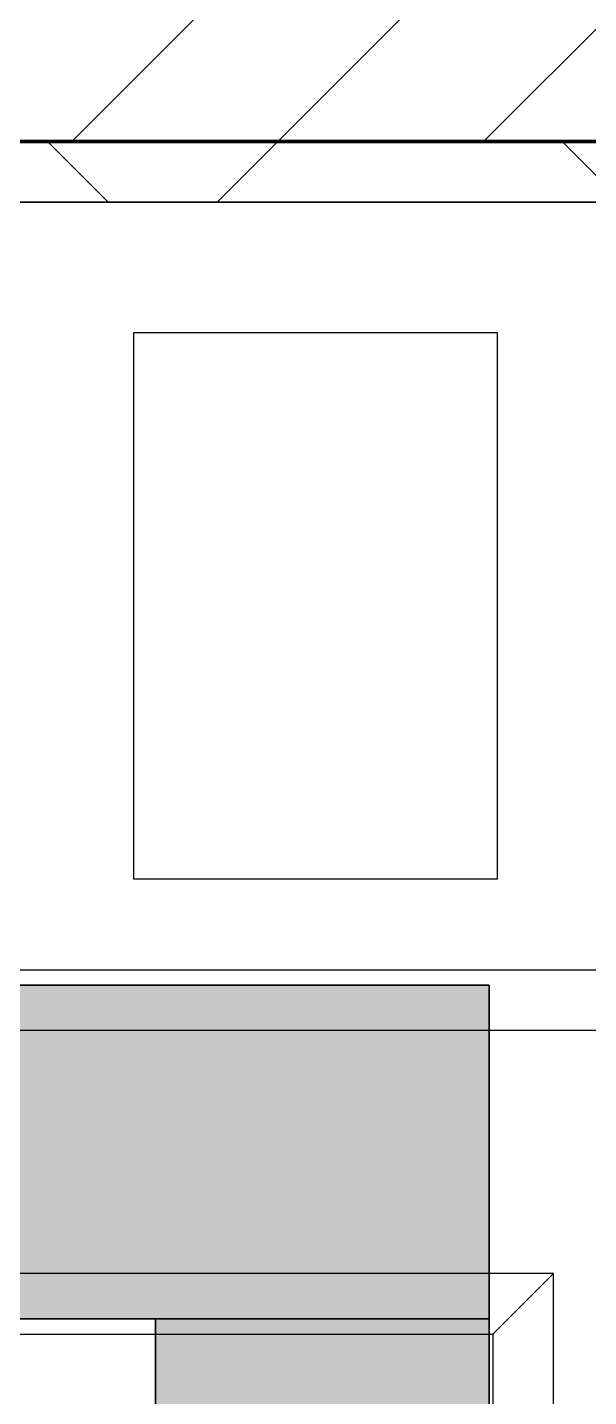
# Model space of a CAD drawing. Header units: millimetres. Extents: x -853228 to -744682, y -17776 to 32484.
# Drawn here: x -823820 to -823357, y 6910 to 8038 of the extents above; entities that cross this region are included whole.
import ezdxf
from ezdxf.xclip import XClip

# ---------------------------------------------------------------- set-up
doc = ezdxf.new("R2010")
doc.units = ezdxf.units.MM
doc.header["$XCLIPFRAME"] = 0
for name, color, linetype in [('000 - WIPEOUT', 250, 'Continuous'), ('A04_TUBE SERIES', 2, 'Continuous'), ('A11_ALU.SOLID SHEET', 2, 'Continuous')]:
    doc.layers.add(name, color=color, linetype=linetype)
for name, color, linetype, lineweight in [('A-GLAZ-CURT', 2, 'Continuous', 9), ('A-GLAZ-CWMG', 2, 'Continuous', 35), ('A-WALL', 5, 'Continuous', 35), ('A-WALL-FNSH', 2, 'Continuous', 35), ('A-WALL-PATT', 1, 'Continuous', 9)]:
    doc.layers.add(name, color=color, linetype=linetype, lineweight=lineweight)

# ---------------------------------------------------------------- blocks, each defined once
blk = doc.blocks.new('Rectangular Mullion - 200mm Square-13922674-4281-01 ENLARGED LOWER PLATFORM LEVEL - REFLECTED CEILING PLAN - SHEET 2')
at = {"layer": 'A-GLAZ-CWMG'}
blk.add_hatch(color=256, dxfattribs=at).paths.add_polyline_path([(-830000.2, 5049), (-830000.2, 6974), (-830275.2, 6974), (-830275.2, 5049)])
for p, q in [((-830275.2, 5049), (-830275.2, 6974)), ((-830275.2, 6974), (-830275.2, 5049)), ((-830000.2, 6974), (-830000.2, 5049)), ((-830000.2, 6974), (-830000.2, 5049)), ((-830275.2, 5049), (-830000.2, 5049)), ((-830000.2, 5049), (-830275.2, 5049))]:
    blk.add_line(p, q, dxfattribs=at)
blk = doc.blocks.new('Rectangular Mullion - 200mm Square-13922849-4281-01 ENLARGED LOWER PLATFORM LEVEL - REFLECTED CEILING PLAN - SHEET 2')
at = {"layer": 'A-GLAZ-CWMG'}
blk.add_hatch(color=256, dxfattribs=at).paths.add_polyline_path([(-830275.2, 4774), (-827950.7, 4774), (-827950.7, 5049), (-830275.2, 5049)])
for p, q in [((-830275.2, 4774), (-830275.2, 5049)), ((-830275.2, 5049), (-830275.2, 4774)), ((-830275.2, 5049), (-827950.7, 5049)), ((-830275.2, 5049), (-827950.7, 5049)), ((-827950.7, 4774), (-830275.2, 4774)), ((-830275.2, 4774), (-827950.7, 4774))]:
    blk.add_line(p, q, dxfattribs=at)
blk = doc.blocks.new('PPLS-PP19_Custom Tile Pattern - Custom Tile Pattern-V47-4281-01 ENLARGED LOWER PLATFORM LEVEL - REFLECTED CEILING PLAN - SHEET 2')
at = {"layer": 'A-GLAZ-CURT'}
for p, q in [((-300, 0), (300, 0)), ((300, 0), (-300, 0)), ((196, 0), (213.3, 0)), ((213.3, 0), (196, 0)), ((230.1, 0), (300, 0)), ((-300, -50), (300, -50)), ((300, -50), (-300, -50))]:
    blk.add_line(p, q, dxfattribs=at)
for points, knots in [([(76.6, 0), (74.8, 0), (67.7, 0), (53.5, 0), (37, 0), (24.1, 0), (12.8, 0), (-2.9, 0), (-20.6, 0), (-32.8, 0), (-44.9, 0), (-51.4, 0), (-51.8, 0)], [-3095.572228, -3095.572228, -3095.572228, -3095.572228, -2950.589685, -2634.532728, -2313.748533, -2106.613311, -1925.670641, -1617.263037, -1290.787923, -1039.307308, -819.71621, -644.910881, -644.910881, -644.910881, -644.910881]), ([(-30.5, 0), (-27.1, 0), (-17.8, 0), (6, 0), (22.1, 0), (37.4, 0), (45.9, 0), (57.8, 0), (64.5, 0), (72.7, 0), (75.2, 0), (76, 0), (76.2, 0)], [-2323.618664, -2323.618664, -2323.618664, -2323.618664, -2142.497158, -1716.209403, -1206.526904, -1089.329421, -901.315459, -753.071572, -495.328968, -421.953223, -334.951786, -290.452333, -290.452333, -290.452333, -290.452333]), ([(103.1, 0), (101.1, 0), (86.3, 0), (63.3, 0), (35.8, 0), (12, 0), (3.1, 0), (-1.7, 0), (-2.3, 0)], [-375.435014, -375.435014, -375.435014, -375.435014, -369.147452, -330.153101, -307.516438, -285.83788, -246.234814, -234.646884, -234.646884, -234.646884, -234.646884]), ([(98.7, 0), (97.6, 0), (91.5, 0), (85.6, 0), (74.4, 0), (62.3, 0), (51.8, 0), (43.8, 0), (29.5, 0), (20.7, 0), (18.9, 0), (18.2, 0)], [-7618.428548, -7618.428548, -7618.428548, -7618.428548, -7531.75727, -7135.649961, -6924.452779, -6738.82075, -6548.303034, -6314.283804, -6135.05769, -5972.647715, -5832.674503, -5832.674503, -5832.674503, -5832.674503]), ([(29.7, 0), (33.7, 0), (51.6, 0), (74.8, 0), (93.4, 0), (97.6, 0)], [-403.073951, -403.073951, -403.073951, -403.073951, -390.253598, -346.313304, -333.215778, -333.215778, -333.215778, -333.215778]), ([(29.7, 0), (30.7, 0), (34.9, 0), (48.4, 0), (70.6, 0), (88.7, 0), (98.1, 0)], [-142.807974, -142.807974, -142.807974, -142.807974, -135.792042, -118.513713, -97.899267, -67.897822, -67.897822, -67.897822, -67.897822]), ([(29.7, 0), (29.7, 0), (31.3, 0), (38.1, 0), (53.4, 0), (71.7, 0), (84.8, 0), (86, 0), (92.5, 0), (94.3, 0)], [-4896.587277, -4896.587277, -4896.587277, -4896.587277, -4887.603822, -4705.298446, -4353.683244, -3960.84581, -3759.045785, -3336.541051, -2783.776468, -2783.776468, -2783.776468, -2783.776468]), ([(29.8, 0), (36.1, 0), (51.6, 0), (70.9, 0), (82.1, 0), (83.7, 0)], [-4901.322694, -4901.322694, -4901.322694, -4901.322694, -4573.028122, -4094.177415, -3869.465285, -3869.465285, -3869.465285, -3869.465285]), ([(136.4, 0), (121.7, 0), (86.9, 0), (51.2, 0), (31.2, 0)], [-106.750556, -106.750556, -106.750556, -106.750556, -59.610984, 0, 0, 0, 0]), ([(167.1, 0), (166.7, 0), (161.7, 0), (147, 0), (109.8, 0), (76.9, 0), (57.8, 0), (46.5, 0), (41.2, 0), (36, 0), (35.5, 0), (35.5, 0)], [-535.995142, -535.995142, -535.995142, -535.995142, -530.793311, -458.593899, -401.860199, -357.622665, -341.267687, -334.000314, -326.15566, -319.318397, -317.489778, -317.489778, -317.489778, -317.489778]), ([(36.3, 0), (37.8, 0), (48.8, 0), (64.8, 0), (95.9, 0), (124.5, 0), (132.4, 0), (134.6, 0)], [-314.598523, -314.598523, -314.598523, -314.598523, -305.899624, -287.17622, -249.500363, -194.761443, -152.241002, -152.241002, -152.241002, -152.241002]), ([(76.2, 0), (75.6, 0), (73.6, 0), (71, 0), (70.6, 0)], [-193.634889, -193.634889, -193.634889, -193.634889, -31.537676, 0, 0, 0, 0]), ([(94.4, 0), (94.4, 0), (94.6, 0), (99.1, 0), (109, 0), (120.8, 0), (139.9, 0), (163.3, 0), (185.2, 0), (193.6, 0), (194.7, 0), (194.8, 0)], [-2348.345796, -2348.345796, -2348.345796, -2348.345796, -2310.419338, -2233.599744, -2052.234781, -1843.028543, -1530.39897, -1095.004608, -529.74427, -295.064701, -265.121568, -265.121568, -265.121568, -265.121568]), ([(98.7, 0), (111.9, 0), (125.1, 0), (138.3, 0), (138.5, 0)], [-332.119458, -332.119458, -332.119458, -332.119458, -291.370682, -290.5735, -290.5735, -290.5735, -290.5735]), ([(98.7, 0), (99.8, 0), (108.4, 0), (116.4, 0), (128.6, 0), (128.9, 0)], [-67.247176, -67.247176, -67.247176, -67.247176, -63.759246, -39.050993, -35.895543, -35.895543, -35.895543, -35.895543]), ([(114.4, 0), (114.2, 0), (112.1, 0), (106.5, 0), (100.4, 0), (99.3, 0)], [-8148.58938, -8148.58938, -8148.58938, -8148.58938, -8105.191388, -7723.759874, -7633.94163, -7633.94163, -7633.94163, -7633.94163]), ([(129, 0), (129, 0), (124.4, 0), (122.4, 0), (115, 0), (108, 0), (103.1, 0)], [-35.386604, -35.386604, -35.386604, -35.386604, -31.430235, -22.807238, -15.488593, 0, 0, 0, 0]), ([(157.9, 0), (156.8, 0), (151.7, 0), (143.3, 0), (134, 0), (126.2, 0), (118.6, 0), (114.2, 0), (112, 0), (105.7, 0), (105.2, 0), (105.2, 0)], [-10292.955006, -10292.955006, -10292.955006, -10292.955006, -10098.273015, -9847.788484, -9677.714971, -9567.007022, -9453.21225, -9220.200448, -9012.77275, -8966.157302, -8929.495943, -8929.495943, -8929.495943, -8929.495943]), ([(105.3, 0), (105.5, 0), (111, 0), (112.7, 0), (113.6, 0)], [-8920.561005, -8920.561005, -8920.561005, -8920.561005, -8814.835624, -8577.462505, -8577.462505, -8577.462505, -8577.462505]), ([(128.6, 0), (128.8, 0), (130.2, 0), (139.3, 0), (152.7, 0), (161.2, 0), (162.2, 0), (162.8, 0)], [-633.326174, -633.326174, -633.326174, -633.326174, -627.736123, -618.981161, -602.094757, -592.980799, -581.414464, -581.414464, -581.414464, -581.414464]), ([(137.1, 0), (136, 0), (133.6, 0), (129.9, 0), (129.1, 0)], [-670.405967, -670.405967, -670.405967, -670.405967, -651.020627, -640.742133, -640.742133, -640.742133, -640.742133]), ([(193.8, 0), (193.3, 0), (190.1, 0), (183.1, 0), (171, 0), (161.9, 0), (161.3, 0), (158.4, 0), (157.9, 0), (157.8, 0)], [-11665.349007, -11665.349007, -11665.349007, -11665.349007, -11565.880756, -11105.624034, -10839.086983, -10768.332124, -10666.779182, -10580.760289, -10550.278881, -10550.278881, -10550.278881, -10550.278881]), ([(300, 0), (286.5, 0), (254.2, 0), (207.1, 0), (177.4, 0), (159.3, 0), (158.3, 0), (158.3, 0)], [-285.253232, -285.253232, -285.253232, -285.253232, -244.693688, -187.987675, -143.776725, -129.632772, -123.352749, -123.352749, -123.352749, -123.352749]), ([(159.1, 0), (159.1, 0), (160.8, 0), (163.5, 0), (166.8, 0), (167.1, 0)], [-115.643202, -115.643202, -115.643202, -115.643202, -114.681583, -87.660824, -84.805015, -84.805015, -84.805015, -84.805015]), ([(162.8, 0), (165.4, 0), (170.9, 0), (172.6, 0), (172.6, 0)], [-111.264224, -111.264224, -111.264224, -111.264224, -56.742688, -19.085662, -19.085662, -19.085662, -19.085662]), ([(167.6, 0), (169.6, 0), (175, 0), (186, 0), (208.8, 0), (219.4, 0), (230.1, 0)], [-83.258663, -83.258663, -83.258663, -83.258663, -65.295536, -41.623857, -24.459831, 0, 0, 0, 0]), ([(247.1, 0), (246.8, 0), (245, 0), (238.3, 0), (226.6, 0), (221.1, 0), (200.3, 0), (183, 0), (174.3, 0), (169.7, 0), (169, 0)], [-9649.085549, -9649.085549, -9649.085549, -9649.085549, -9581.591397, -9406.094246, -9221.510254, -9016.44624, -8717.832359, -8253.978395, -8152.463617, -8069.855175, -8069.855175, -8069.855175, -8069.855175]), ([(215.2, 0), (214.6, 0), (210.5, 0), (204, 0), (187.5, 0), (175.3, 0), (169.5, 0)], [-203.825446, -203.825446, -203.825446, -203.825446, -198.527383, -184.406837, -162.427601, -142.916156, -142.916156, -142.916156, -142.916156]), ([(171.5, 0), (176.5, 0), (193.2, 0), (201.7, 0), (208.8, 0), (213.9, 0), (242, 0), (266.7, 0), (281.7, 0), (291.7, 0), (296.5, 0), (297.9, 0), (298.1, 0)], [-7971.819559, -7971.819559, -7971.819559, -7971.819559, -7784.112253, -7606.717214, -7289.299508, -7042.621073, -6582.165592, -6068.460911, -5766.029927, -5566.724884, -5280.360606, -5199.253518, -5199.253518, -5199.253518, -5199.253518]), ([(172.1, 0), (177.7, 0), (187.9, 0), (201.1, 0), (207.5, 0), (214, 0), (215.1, 0)], [-255.364076, -255.364076, -255.364076, -255.364076, -237.955587, -223.92608, -215.862851, -208.75215, -208.75215, -208.75215, -208.75215]), ([(300, 0), (288.2, 0), (262, 0), (230.4, 0), (219.9, 0), (219, 0)], [-12528.858583, -12528.858583, -12528.858583, -12528.858583, -11905.454923, -11162.864862, -10856.732305, -10856.732305, -10856.732305, -10856.732305]), ([(219.9, 0), (220.9, 0), (227.8, 0), (242.1, 0), (246.5, 0), (247, 0)], [-10670.940496, -10670.940496, -10670.940496, -10670.940496, -10511.382485, -9925.173265, -9834.877357, -9834.877357, -9834.877357, -9834.877357]), ([(284.8, 0), (284.8, 0), (285.1, 0), (287.5, 0), (293.6, 0), (297.8, 0), (300, 0)], [-4110.630118, -4110.630118, -4110.630118, -4110.630118, -4053.389046, -3959.664717, -3862.421465, -3746.95702, -3746.95702, -3746.95702, -3746.95702]), ([(297.4, 0), (295.8, 0), (291.6, 0), (285.4, 0), (284.9, 0)], [-4803.172655, -4803.172655, -4803.172655, -4803.172655, -4358.271401, -4143.037883, -4143.037883, -4143.037883, -4143.037883])]:
    blk.add_open_spline(points, degree=3, knots=knots, dxfattribs=at)
for points in [[(80.3, 0), (79.6, 0), (78.3, 0), (76.6, 0)], [(84.1, 0), (83.5, 0), (82.4, 0), (81.7, 0)], [(168.7, 0), (168.7, 0), (169.8, 0), (171.5, 0)], [(195.1, 0), (194.9, 0), (194.4, 0), (193.8, 0)]]:
    blk.add_open_spline(points, degree=3, dxfattribs=at)
blk = doc.blocks.new('PPLS-PP19_Custom Tile Pattern - Custom Tile Pattern-V48-4281-01 ENLARGED LOWER PLATFORM LEVEL - REFLECTED CEILING PLAN - SHEET 2')
at = {"layer": 'A-GLAZ-CURT'}
for p, q in [((-300, 0), (300, 0)), ((300, 0), (-300, 0)), ((-293.1, 0), (-275.8, 0)), ((-275.8, 0), (-293.1, 0)), ((-222.3, 0), (-205, 0)), ((-205, 0), (-222.3, 0)), ((-300, -50), (300, -50)), ((300, -50), (-300, -50))]:
    blk.add_line(p, q, dxfattribs=at)
at = {"layer": 'A-GLAZ-CURT', "flags": 128}
for points in [[(-300, 0), (-291.6, 0), (-283.3, 0), (-275.2, 0), (-267.3, 0), (-259.5, 0), (-251.8, 0), (-244.2, 0), (-236.7, 0), (-229.4, 0), (-222.1, 0), (-214.8, 0), (-207.7, 0), (-200.8, 0), (-194, 0), (-187.5, 0), (-181.4, 0), (-175.6, 0), (-170.3, 0), (-165.6, 0), (-162, 0), (-159.5, 0), (-157.5, 0)], [(-156.6, 0), (-160.3, 0), (-164.9, 0), (-169.6, 0), (-174.5, 0), (-179.5, 0), (-184.8, 0), (-190.4, 0), (-196.4, 0), (-202.6, 0), (-209, 0), (-215.7, 0), (-222.6, 0), (-229.7, 0), (-237, 0), (-244.4, 0), (-252, 0), (-259.7, 0), (-267.5, 0), (-275.5, 0), (-283.6, 0), (-291.7, 0), (-300, 0)], [(-156.7, 0), (-154.5, 0), (-149.4, 0), (-141.8, 0), (-132.8, 0), (-126.1, 0)], [(-125.2, 0), (-128.5, 0), (-134.2, 0), (-140, 0), (-145.5, 0), (-150.6, 0), (-155.5, 0)]]:
    blk.add_lwpolyline(points, dxfattribs=at)
at = {"layer": 'A-GLAZ-CURT'}
for points, knots in [([(-300, 0), (-284.7, 0), (-236.6, 0), (-174.6, 0), (-130, 0), (-110.8, 0), (-99.5, 0), (-91.5, 0)], [-5323.127839, -5323.127839, -5323.127839, -5323.127839, -4502.809032, -2700.551212, -1002.059161, -460.363443, 0, 0, 0, 0]), ([(-156.6, 0), (-174.1, 0), (-212.5, 0), (-261, 0), (-290.8, 0), (-294.5, 0)], [-16530.268042, -16530.268042, -16530.268042, -16530.268042, -15131.813646, -13729.592194, -13536.799606, -13536.799606, -13536.799606, -13536.799606]), ([(-137.9, 0), (-140.6, 0), (-147.7, 0), (-147.7, 0), (-158.7, 0), (-174, 0), (-185.6, 0), (-209.8, 0), (-232, 0), (-255.2, 0), (-262.6, 0), (-264.9, 0), (-265.4, 0)], [-3187.727384, -3187.727384, -3187.727384, -3187.727384, -2919.378265, -2477.344047, -2237.412286, -2029.680487, -1755.085331, -1400.429864, -858.079193, -543.655514, -208.940337, 0, 0, 0, 0]), ([(-258.6, 0), (-257.9, 0), (-254.3, 0), (-241.2, 0), (-226, 0), (-213.1, 0), (-200.2, 0), (-185.8, 0), (-171.8, 0), (-158.7, 0), (-157.2, 0)], [-5722.54675, -5722.54675, -5722.54675, -5722.54675, -5657.471696, -5413.335975, -5017.494783, -4832.723979, -4666.091899, -4349.945572, -4000.813434, -3840.635403, -3840.635403, -3840.635403, -3840.635403]), ([(-156.6, 0), (-157.4, 0), (-164.8, 0), (-177.9, 0), (-199.5, 0), (-216.6, 0), (-231.3, 0), (-233.5, 0), (-234, 0)], [-2153.888486, -2153.888486, -2153.888486, -2153.888486, -2113.765672, -1763.376603, -1422.553702, -978.033455, -846.069444, -682.911962, -682.911962, -682.911962, -682.911962]), ([(-233.5, 0), (-233.4, 0), (-232.4, 0), (-230.7, 0), (-225.3, 0), (-223.6, 0)], [-455.274641, -455.274641, -455.274641, -455.274641, -440.605512, -119.536984, 0, 0, 0, 0]), ([(-223.6, 0), (-219.4, 0), (-206.2, 0), (-188.6, 0), (-171, 0), (-161.7, 0), (-157.6, 0)], [-5463.295695, -5463.295695, -5463.295695, -5463.295695, -5161.076232, -4739.070012, -4465.409639, -4249.229985, -4249.229985, -4249.229985, -4249.229985]), ([(-156.6, 0), (-155.1, 0), (-147.7, 0), (-136.8, 0), (-127.3, 0), (-124.2, 0), (-123.4, 0), (-123.3, 0)], [-4230.932642, -4230.932642, -4230.932642, -4230.932642, -4149.119819, -3839.893365, -3647.167523, -3488.92562, -3439.852845, -3439.852845, -3439.852845, -3439.852845]), ([(-87.7, 0), (-100.5, 0), (-122.6, 0), (-148.8, 0), (-156.3, 0)], [-18730.433727, -18730.433727, -18730.433727, -18730.433727, -17136.203329, -16539.310749, -16539.310749, -16539.310749, -16539.310749]), ([(-133.8, 0), (-135.5, 0), (-137.8, 0), (-148.4, 0), (-153.3, 0), (-156.1, 0)], [-2731.647847, -2731.647847, -2731.647847, -2731.647847, -2418.507304, -2308.929706, -2162.554546, -2162.554546, -2162.554546, -2162.554546]), ([(-152.3, 0), (-151, 0), (-147.7, 0), (-143.6, 0), (-138.6, 0)], [-3494.978217, -3494.978217, -3494.978217, -3494.978217, -3371.022232, -3227.460399, -3227.460399, -3227.460399, -3227.460399]), ([(-118.8, 0), (-121.9, 0), (-126.3, 0), (-137, 0), (-147.5, 0), (-150, 0), (-150.6, 0)], [-5938.474035, -5938.474035, -5938.474035, -5938.474035, -5700.061948, -5508.838257, -5298.784692, -5196.16478, -5196.16478, -5196.16478, -5196.16478]), ([(-150.3, 0), (-150.1, 0), (-147.7, 0), (-142.6, 0), (-127.3, 0), (-107.3, 0), (-90.4, 0), (-75.3, 0), (-68.4, 0), (-65.1, 0), (-63.6, 0)], [-4948.728362, -4948.728362, -4948.728362, -4948.728362, -4883.323924, -4440.880425, -4054.690705, -3793.097032, -3402.597032, -3144.956779, -3050.982048, -2969.237017, -2969.237017, -2969.237017, -2969.237017]), ([(-26.8, 0), (-27.8, 0), (-36.2, 0), (-53.5, 0), (-78.2, 0), (-110.9, 0), (-130.5, 0), (-147.7, 0), (-149.1, 0)], [-8718.362214, -8718.362214, -8718.362214, -8718.362214, -8532.293389, -8073.216054, -7508.296369, -7004.680444, -6449.282163, -6277.220794, -6277.220794, -6277.220794, -6277.220794]), ([(-148.2, 0), (-146.9, 0), (-140.1, 0), (-137.3, 0), (-133.9, 0), (-128.8, 0), (-126.5, 0)], [-6162.058746, -6162.058746, -6162.058746, -6162.058746, -6017.569127, -5560.701257, -5364.112219, -5231.017328, -5231.017328, -5231.017328, -5231.017328]), ([(-86.2, 0), (-91.4, 0), (-104.1, 0), (-122.6, 0), (-139, 0), (-146.1, 0), (-146.9, 0)], [-1681.3698, -1681.3698, -1681.3698, -1681.3698, -1374.161226, -945.742622, -741.901385, -489.130243, -489.130243, -489.130243, -489.130243]), ([(-146.7, 0), (-146.6, 0), (-145.5, 0), (-135.7, 0), (-128.3, 0), (-125.2, 0)], [-420.34245, -420.34245, -420.34245, -420.34245, -406.956646, -290.263673, 0, 0, 0, 0]), ([(-127.4, 0), (-131.6, 0), (-133.2, 0), (-134.1, 0), (-134.1, 0)], [-8540.990293, -8540.990293, -8540.990293, -8540.990293, -8266.114998, -8246.473386, -8246.473386, -8246.473386, -8246.473386]), ([(-134.1, 0), (-133.3, 0), (-130.3, 0), (-117.3, 0), (-92, 0), (-74, 0), (-62.7, 0), (-60.4, 0), (-60, 0)], [-7657.439573, -7657.439573, -7657.439573, -7657.439573, -7293.749979, -6839.55839, -6236.997189, -5713.340575, -5140.470607, -5006.787413, -5006.787413, -5006.787413, -5006.787413]), ([(-120.1, 0), (-120.1, 0), (-120.2, 0), (-121.3, 0), (-129.2, 0), (-133.8, 0)], [-2933.992132, -2933.992132, -2933.992132, -2933.992132, -2920.575025, -2840.280255, -2731.647847, -2731.647847, -2731.647847, -2731.647847]), ([(-113.4, 0), (-113.4, 0), (-114, 0), (-119.7, 0), (-125.4, 0), (-127, 0), (-127.4, 0)], [-328.499627, -328.499627, -328.499627, -328.499627, -282.672656, -98.539552, -24.539552, 0, 0, 0, 0]), ([(-126.5, 0), (-122.4, 0), (-108.7, 0), (-86.7, 0), (-63.4, 0), (-54.4, 0), (-48.5, 0), (-30.8, 0), (-18, 0), (8.6, 0), (15, 0), (22.9, 0), (31, 0), (39, 0), (51.2, 0), (58.7, 0), (61.3, 0), (61.5, 0)], [-5231.017328, -5231.017328, -5231.017328, -5231.017328, -4994.692869, -4542.524482, -4008.285538, -3689.699207, -3546.54457, -3315.260113, -2864.387349, -2439.246196, -2084.094819, -1956.422387, -1818.904206, -1645.594513, -1443.202566, -1228.752106, -1120.932285, -1120.932285, -1120.932285, -1120.932285]), ([(-125.2, 0), (-124.9, 0), (-122, 0), (-113, 0), (-100, 0), (-92.5, 0), (-87.9, 0)], [-3362.7396, -3362.7396, -3362.7396, -3362.7396, -3342.215224, -3074.362186, -2902.289527, -2662.16885, -2662.16885, -2662.16885, -2662.16885]), ([(-122.1, 0), (-122, 0), (-121.7, 0), (-121.2, 0), (-120.9, 0)], [-3136.336417, -3136.336417, -3136.336417, -3136.336417, -3110.304437, -3035.164275, -3035.164275, -3035.164275, -3035.164275]), ([(-36.3, 0), (-36.4, 0), (-37.3, 0), (-45, 0), (-46.1, 0), (-60.6, 0), (-81.2, 0), (-99.5, 0), (-114, 0), (-117.3, 0), (-118.8, 0)], [-1855.773136, -1855.773136, -1855.773136, -1855.773136, -1810.870157, -1672.078046, -1405.135169, -1060.00838, -740.068933, -229.489605, -116.330425, 0, 0, 0, 0]), ([(-117.7, 0), (-117.2, 0), (-114.8, 0), (-113.4, 0), (-113.4, 0)], [-821.249067, -821.249067, -821.249067, -821.249067, -394.672656, -330.879064, -330.879064, -330.879064, -330.879064]), ([(-36.6, 0), (-36.6, 0), (-40.4, 0), (-44.3, 0), (-59, 0), (-85.2, 0), (-107.6, 0), (-116.6, 0), (-117.6, 0)], [-4069.478503, -4069.478503, -4069.478503, -4069.478503, -3858.647035, -3538.256648, -2842.901703, -2193.204658, -1433.981041, -985.49888, -985.49888, -985.49888, -985.49888]), ([(-115.8, 0), (-115, 0), (-110.4, 0), (-96.8, 0), (-71.3, 0), (-42.5, 0), (-12.8, 0), (4.2, 0), (9.6, 0), (10.1, 0), (10.2, 0)], [-5724.064692, -5724.064692, -5724.064692, -5724.064692, -5430.283136, -5103.229623, -4799.173296, -4065.652676, -3589.737505, -3285.047089, -3066.359526, -3044.715262, -3044.715262, -3044.715262, -3044.715262]), ([(-18.7, 0), (-21.4, 0), (-28.6, 0), (-40, 0), (-56.2, 0), (-75.6, 0), (-94, 0), (-112, 0), (-114.9, 0), (-115.6, 0)], [-2301.2223, -2301.2223, -2301.2223, -2301.2223, -2125.455881, -1792.521578, -1466.981642, -1208.454564, -789.402658, -501.969187, -243.577221, -243.577221, -243.577221, -243.577221]), ([(-91.5, 0), (-90.1, 0), (-84.7, 0), (-77.4, 0), (-72.7, 0), (-72.6, 0), (-72.6, 0)], [-19832.387487, -19832.387487, -19832.387487, -19832.387487, -19753.885894, -19541.04734, -19478.625389, -19471.062469, -19471.062469, -19471.062469, -19471.062469]), ([(-87.7, 0), (-86.7, 0), (-80.2, 0), (-71.7, 0), (-65.9, 0), (-65.1, 0)], [-2657.707418, -2657.707418, -2657.707418, -2657.707418, -2605.247022, -2322.099534, -2241.8264, -2241.8264, -2241.8264, -2241.8264]), ([(-72.9, 0), (-75.5, 0), (-80.2, 0), (-85.4, 0), (-86.8, 0)], [-19442.345229, -19442.345229, -19442.345229, -19442.345229, -18935.241197, -18766.980307, -18766.980307, -18766.980307, -18766.980307]), ([(-64, 0), (-64.1, 0), (-72.5, 0), (-80.6, 0), (-86.2, 0)], [-2171.769325, -2171.769325, -2171.769325, -2171.769325, -2007.031671, -1681.3698, -1681.3698, -1681.3698, -1681.3698]), ([(-29, 0), (-34, 0), (-43.7, 0), (-56.4, 0), (-71.7, 0), (-77.8, 0), (-82.7, 0), (-83.3, 0), (-83.3, 0)], [-2680.714891, -2680.714891, -2680.714891, -2680.714891, -2413.671296, -2161.752162, -2006.592567, -1646.621388, -1424.436217, -1393.971743, -1393.971743, -1393.971743, -1393.971743]), ([(-83.3, 0), (-83.3, 0), (-82.9, 0), (-76.1, 0), (-63, 0), (-48.1, 0), (-36.5, 0), (-33.6, 0), (-29.9, 0), (-28.6, 0)], [-1393.4169, -1393.4169, -1393.4169, -1393.4169, -1353.722004, -1274.333717, -1073.56893, -651.549973, -296.515819, -83.513472, 0, 0, 0, 0]), ([(31.2, 0), (26, 0), (12, 0), (-16.9, 0), (-47.4, 0), (-65.8, 0), (-66.4, 0), (-66.4, 0)], [-4496.803627, -4496.803627, -4496.803627, -4496.803627, -4222.080604, -3745.412743, -2981.410125, -2542.574734, -2498.224237, -2498.224237, -2498.224237, -2498.224237]), ([(-66.4, 0), (-66.4, 0), (-63.6, 0), (-53.6, 0), (-34.4, 0), (-29.8, 0), (-29.2, 0)], [-2493.31794, -2493.31794, -2493.31794, -2493.31794, -2315.303971, -1809.437387, -963.711516, -666.19313, -666.19313, -666.19313, -666.19313]), ([(-63.6, 0), (-61.5, 0), (-57.4, 0), (-54.5, 0), (-45.2, 0), (-40.8, 0), (-40.5, 0), (-40.4, 0)], [-2969.237017, -2969.237017, -2969.237017, -2969.237017, -2851.217951, -2734.127174, -2474.780881, -2410.990208, -2350.645972, -2350.645972, -2350.645972, -2350.645972])]:
    blk.add_open_spline(points, degree=3, knots=knots, dxfattribs=at)
blk.add_open_spline([(-294.5, 0), (-296.3, 0), (-298.2, 0), (-300, 0)], degree=3, dxfattribs=at)
blk = doc.blocks.new('*U516')
at = {"layer": 'A-GLAZ-CURT', "rotation": 180}
for name, p in [('PPLS-PP19_Custom Tile Pattern - Custom Tile Pattern-V48-4281-01 ENLARGED LOWER PLATFORM LEVEL - REFLECTED CEILING PLAN - SHEET 2', (-22200, 4315)), ('PPLS-PP19_Custom Tile Pattern - Custom Tile Pattern-V47-4281-01 ENLARGED LOWER PLATFORM LEVEL - REFLECTED CEILING PLAN - SHEET 2', (-21600, 4315))]:
    blk.add_blockref(name, p, dxfattribs=at)
blk = doc.blocks.new('*U644')
blk.add_attdef('EXTR.OVL-LENGTH_', (-25, -59.1), '', height=5)
blk.add_wipeout([(-25, 25), (25, -25), (25, 6873.5), (-25, 6823.5)]).dxf.layer = '000 - WIPEOUT'
at = {"layer": 'A04_TUBE SERIES', "color": 0}
blk.add_lwpolyline([(-25, 25), (25, -25), (25, 6873.5), (-25, 6823.5)], close=True, dxfattribs=at)
blk = doc.blocks.new('*U645')
blk.add_attdef('EXTR.OVL-LENGTH_', (-25, -59.1), '', height=5)
blk.add_wipeout([(-25, -25), (25, 25), (25, 6317.5), (-25, 6367.5)]).dxf.layer = '000 - WIPEOUT'
at = {"layer": 'A04_TUBE SERIES', "color": 0}
blk.add_lwpolyline([(-25, -25), (25, 25), (25, 6317.5), (-25, 6367.5)], close=True, dxfattribs=at)
blk = doc.blocks.new('*U750')
blk.add_attdef('EXTR.OVL-LENGTH_', (-25, -59.1), '', height=5)
blk.add_wipeout([(-25, 25), (25, -25), (25, 1975), (-25, 1925)]).dxf.layer = '000 - WIPEOUT'
at = {"layer": 'A04_TUBE SERIES', "color": 0}
blk.add_lwpolyline([(-25, 25), (25, -25), (25, 1975), (-25, 1925)], close=True, dxfattribs=at)
blk = doc.blocks.new('*U862')
at = {"layer": 'A04_TUBE SERIES', "color": 0, "linetype": 'ByBlock', "xscale": -1, "rotation": 270}
blk.add_blockref('*U644', (25, 2475), dxfattribs=at)
at = {"layer": 'A04_TUBE SERIES', "color": 0, "linetype": 'ByBlock', "rotation": 270}
blk.add_blockref('*U645', (278, 2225), dxfattribs=at)
at = {"layer": 'A04_TUBE SERIES', "color": 0, "linetype": 'ByBlock'}
blk.add_blockref('*U750', (6620.5, 275), dxfattribs=at)
blk = doc.blocks.new('*U910')
at = {"color": 3}
blk.add_wipeout([(-225, -2850), (225, -2850), (225, -3150), (-225, -3150)], dxfattribs=at).dxf.layer = '000 - WIPEOUT'
at = {"layer": 'A11_ALU.SOLID SHEET', "color": 0, "linetype": 'ByBlock'}
blk.add_lwpolyline([(-225, -3150), (225, -3150), (225, -2850), (-225, -2850)], close=True, dxfattribs=at)
blk = doc.blocks.new('*U986')
blk.add_lwpolyline([(-87625, 350), (-76337.6, 350), (-76337.6, 4315), (-87625, 4315)], close=True)
at = {"layer": 'A11_ALU.SOLID SHEET', "linetype": 'ByBlock', "rotation": 90}
blk.add_blockref('*U910', (-81900, 3982.5), dxfattribs=at)
at = {"layer": 'A11_ALU.SOLID SHEET'}
blk.add_blockref('*U862', (-85349.3, 1182.5), dxfattribs=at)

msp = doc.modelspace()

# ---------------------------------------------------------------- hatches: boundary and pattern name
at = {"layer": 'A-WALL-PATT', "lineweight": 9}
h = msp.add_hatch(dxfattribs=at)
h.set_pattern_fill('FP_2', color=256, style=0, pattern_type=2)
h.set_pattern_definition([(45, (0, 0), (-84.852814, 84.852814), [])])
h.paths.add_polyline_path([(-814007.4, 7944), (-814007.4, 8144), (-842657.4, 8144), (-842657.4, 7944), (-826541.2, 7944), (-826539, 7949), (-826527.9, 7944), (-814073.8, 7944)])

# ---------------------------------------------------------------- linework, layer by layer
at = {"layer": 'A-WALL', "color": 7, "lineweight": 70}
for p, q in [((-817973.3, 7944), (-825382.4, 7944)), ((-825382.4, 7944), (-817973.3, 7944))]:
    msp.add_line(p, q, dxfattribs=at)

# ---------------------------------------------------------------- block references
ref = msp.add_blockref('*U986', (-744682.4, 3579))
XClip(ref).set_block_clipping_path([(-104690.1238047113, -9620.0077451946), (-34092.6543255158, 14393.0014498748)])

# ---------------------------------------------------------------- next in the draw order: hatches: boundary and pattern name
at = {"layer": 'A-WALL-PATT', "lineweight": 9}
h = msp.add_hatch(dxfattribs=at)
h.set_pattern_fill('FP_3', color=256, style=0, pattern_type=2)
h.set_pattern_definition([(45, (0, 0), (-212.13203, 212.13203), []), (135, (0, 0), (-212.13203, -212.13203), [])])
h.paths.add_polyline_path([(-818486.1, 7894), (-817973.3, 7894), (-817973.3, 7944), (-826527.9, 7944), (-826491.6, 7927.8), (-826489.4, 7931.1), (-826482.4, 7934), (-826475.3, 7931.1), (-826472.4, 7924), (-826472.4, 7919.2), (-826414.5, 7894), (-820692.3, 7894)])
h.paths.add_polyline_path([(-826582.4, 7894), (-826526.3, 7894), (-826557.4, 7907.9), (-826541.2, 7944), (-834960.9, 7944), (-834960.9, 7894), (-826621.4, 7894)])

# ---------------------------------------------------------------- next in the draw order: linework, layer by layer
msp.add_spline([(-835882.4, 3579), (-801682.4, 12088.5), (-758836, 27096.5), (-744682.4, 3579)], degree=3)
at = {"layer": 'A-WALL-FNSH', "color": 250}
msp.add_line((-817973.3, 7894), (-825382.4, 7894), dxfattribs=at)

# ---------------------------------------------------------------- next in the draw order: block references
msp.add_blockref('*U516', (-801682.4, 3579))
at = {"layer": 'A-GLAZ-CWMG', "rotation": 180}
for name in ['Rectangular Mullion - 200mm Square-13922849-4281-01 ENLARGED LOWER PLATFORM LEVEL - REFLECTED CEILING PLAN - SHEET 2', 'Rectangular Mullion - 200mm Square-13922674-4281-01 ENLARGED LOWER PLATFORM LEVEL - REFLECTED CEILING PLAN - SHEET 2']:
    msp.add_blockref(name, (-1653714.4, 12023), dxfattribs=at)

doc.saveas('drawing.dxf')
